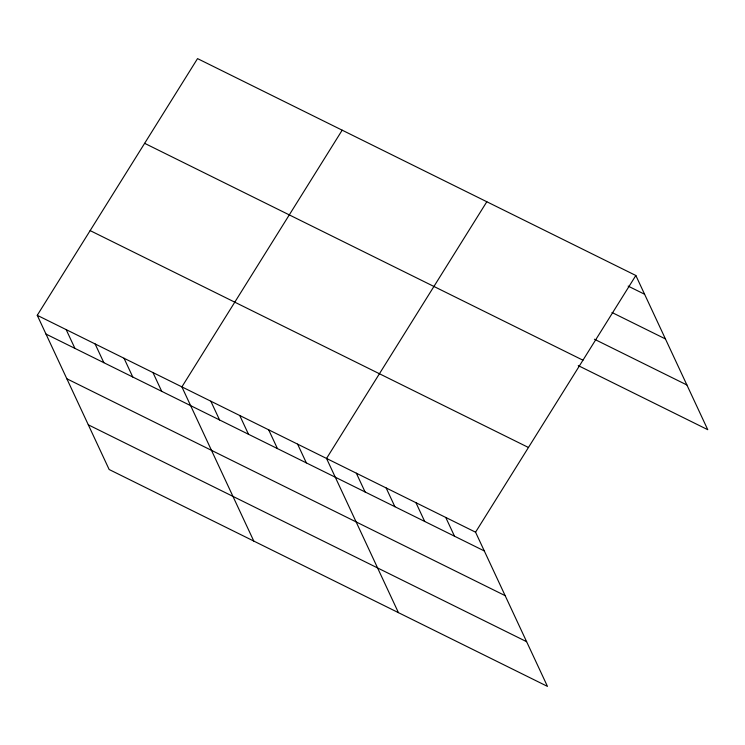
<?xml version="1.0" encoding="UTF-8"?>
<svg xmlns="http://www.w3.org/2000/svg" width="745" height="745" viewBox="0 0 745 745"><rect width="100%" height="100%" fill="white"/><g stroke="black" fill="none" stroke-linecap="round" stroke-linejoin="round"><path stroke-width="1.12" d="M37.25 315.312L475.561 532.191L547.463 686.387L109.152 469.508L37.25 315.312L197.537 58.613L635.848 275.492L707.75 429.688L578.25 365.609M342.178 130.179L181.892 386.888L253.794 541.075M486.82 201.755L326.534 458.454L398.435 612.651M475.561 532.191L635.848 275.492M628.147 286.108L644.593 294.247M611.99 312.5L665.434 338.938M594.408 339.217L686.909 384.988M144.642 143.329L582.953 360.198M90.145 230.605L528.456 447.484M45.994 334.067L484.306 550.946M66.836 378.767L505.147 595.646M88.31 424.818L526.622 641.687M445.752 517.449L454.506 536.195M415.952 502.698L424.697 521.453M386.143 487.947L394.887 506.702M356.343 473.205L365.087 491.961M297.609 444.141L306.353 462.896M268.675 429.828L277.429 448.583M239.75 415.514L248.495 434.27M210.826 401.201L219.57 419.957M152.967 372.575L161.712 391.33M124.033 358.261L132.778 377.017M95.109 343.948L103.853 362.694M66.175 329.635L74.928 348.381"/></g></svg>
